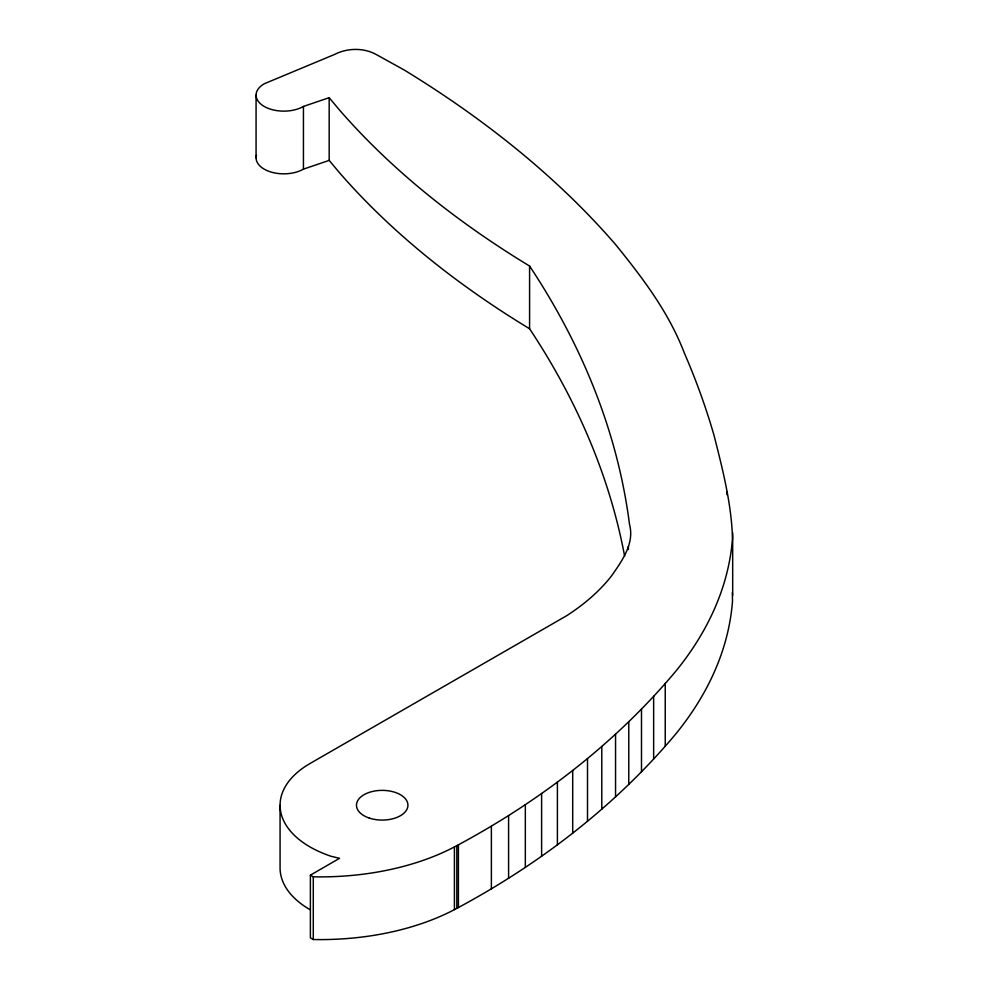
<?xml version="1.0" encoding="UTF-8"?>
<svg xmlns="http://www.w3.org/2000/svg" width="989" height="989" viewBox="0 0 989 989"><rect width="100%" height="100%" fill="white"/><g stroke="black" fill="none" stroke-linecap="round" stroke-linejoin="round"><path stroke-width="1.48" d="M310.385 875.154L339.561 858.304L331.13 856.289A102.127 58.969 0 0 1 309.977 763.533L566.648 615.727C583.374 604.922 598.889 591.978 611.251 576.29C621.76 561.22 634.765 543.69 629.499 524.306A1576.009 909.905 0 0 0 529.585 266.041A1121.415 647.436 0 0 1 338.807 109.223L329.176 97.676L303.438 106.441A27.741 16.022 0 0 1 264.199 106.441A27.741 16.022 0 0 1 264.199 83.793L334.579 54.444C347.522 47.806 364.001 47.571 376.747 54.791L404.353 70.083A1257.6 726.074 0 0 1 615.739 244.74C642.739 278.07 668.737 312.314 684.203 352.702C695.935 379.714 705.985 407.431 714.132 435.729C722.638 469.379 731.501 503.772 732.503 538.535A604.267 348.87 0 0 1 676.6 670.245C616.543 742.331 540.822 800.447 458.414 844.804L454.421 846.918A199.469 115.169 0 0 1 313.278 876.823L310.385 875.154L310.385 937.869L313.278 939.525A199.469 115.169 0 0 0 454.421 909.633L458.414 907.506C540.822 863.162 616.543 805.034 676.6 732.948A604.267 348.87 0 0 0 732.503 601.25L732.379 592.584M256.497 155.038A27.741 16.022 0 0 0 271.011 172.024A27.741 16.022 0 0 0 303.438 169.144L329.176 160.391L338.807 171.938A1121.415 647.436 0 0 0 529.585 328.756A1576.009 909.905 0 0 1 624.628 556.164M732.676 532.712L732.676 595.427M727.039 491.78L727.039 494.846M665.238 683.337L665.238 746.052M653.642 696.33L653.642 759.033M641.49 709.138L641.49 771.853M628.781 721.785L628.781 784.487M628.386 546.41L628.386 549.464M615.554 734.234L615.554 796.949M601.782 746.497L601.782 809.212M587.503 758.563L587.503 821.278M572.705 770.419L572.705 833.121M557.4 782.052L557.4 844.767M541.613 793.475L541.613 856.19M529.585 266.041L529.585 328.756M525.332 804.663L525.332 867.378M508.593 815.616L508.593 878.331M491.372 826.334L491.372 889.037M458.414 844.804L458.414 907.506M456.831 845.558L456.831 908.261M454.421 846.918L454.421 909.633M329.176 97.676L329.176 160.391M313.278 876.823L313.278 939.525M303.438 106.441L303.438 169.144M280.072 805.231L280.072 867.934A102.127 58.969 0 0 0 309.977 909.633M256.077 95.117L256.077 157.82M369.28 818.076A25.739 14.86 0 0 0 407.938 805.269A25.739 14.86 0 0 0 369.392 792.337A25.739 14.86 0 0 0 369.28 818.076"/></g></svg>
